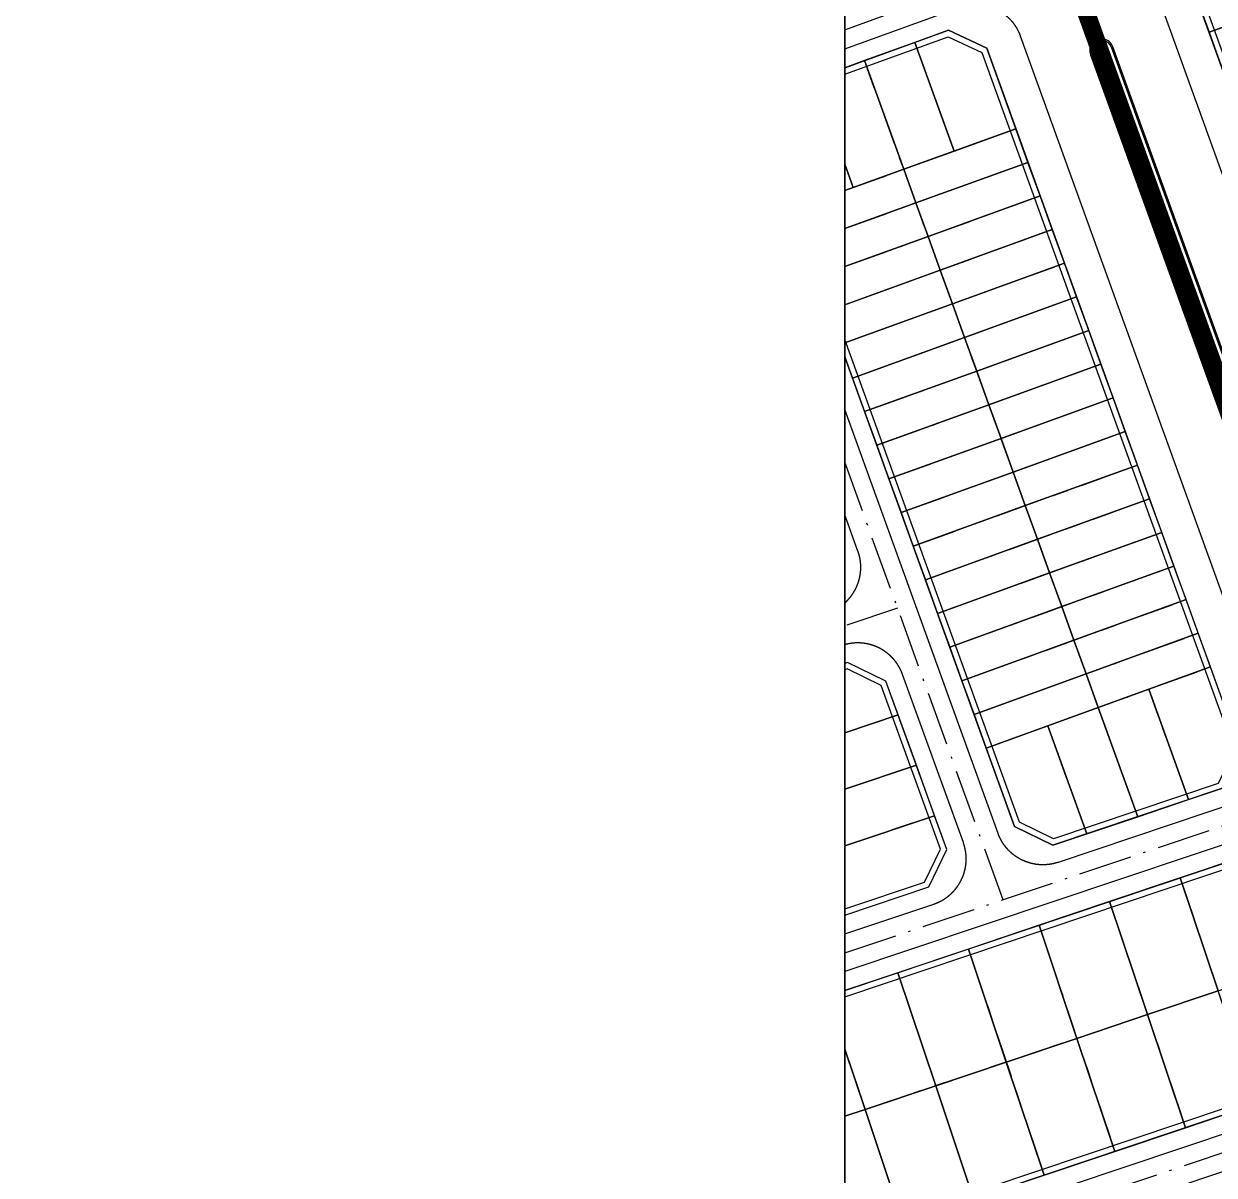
# Model space of a CAD drawing. Header units: millimetres. Extents: x 198719 to 733479478, y 80883 to 2151551233.
# Drawn here: x 568294014 to 568494460, y 2062948398 to 2063142157 of the extents above; entities that cross this region are included whole.
import ezdxf
from ezdxf.xclip import XClip

# ---------------------------------------------------------------- set-up
doc = ezdxf.new("R2010")
doc.units = ezdxf.units.MM
for name, pattern in [('ACAD_ISO10W100', [18.5, 12, -3, 0.5, -3]), ('CENTER', [3, 1.5, -0.5, 0.5, -0.5]), ('HIDDEN', [0.75, 0.5, -0.25])]:
    doc.linetypes.add(name, pattern=pattern)
doc.layers.add('boDnv', color=54, linetype='Continuous', lineweight=25)
doc.layers.add('E- RANH GIOI', color=1, linetype='CENTER', lineweight=13)
for name, color, linetype in [('BoThamCo', 94, 'Continuous'), ('ChiaLo', 128, 'CENTER'), ('datOBt', 42, 'Continuous'), ('datOlienke', 42, 'Continuous'), ('LogDg', 7, 'Continuous'), ('loKBT', 42, 'Continuous'), ('LoLK', 6, 'Continuous'), ('RANHGIOI', 2, 'HIDDEN'), ('TimDg', 222, 'Continuous'), ('ViaHeS', 32, 'Continuous')]:
    doc.layers.add(name, color=color, linetype=linetype)
doc.layers.add('LUOI GIONG', color=160, linetype='Continuous', plot=False)
doc.styles.add('rms', font='romans.shx', dxfattribs={"width": 0.7, "bigfont": 'vns.shx'})
doc.linetypes.add('ADL', pattern='A,0.125,-0.15,["++",rms,S=0.5,R=0,X=0,Y=-0.2245],-1.35,1.125', length=2.75)

# ---------------------------------------------------------------- blocks, each defined once
blk = doc.blocks.new('NEN')
at = {"layer": 'boDnv', "color": 10, "linetype": 'ADL', "ltscale": 0.25}
for points in [[(9.135359026608057, -145.2125740915071), (3.992611098452471, -143.3445766749792), (-37.43428030260839, -28.80586730875075), (-34.86410555709153, -22.83283080765978), (-8.04750639386475, -11.14387365942821), (-2.559041563072242, -13.50553907058202), (37.28898644424044, -123.6789444207679), (34.9153011807939, -130.2138918824494)], [(-60.77620542817749, -174.6962840363849), (-66.48328283778392, -171.9395730136894), (-108.5087204030715, -55.7459795163013), (-105.8590447856113, -50.09356570662931), (-78.42663770995568, -40.17168553941883), (-72.77422390063293, -42.82136115664616), (-30.43689598282799, -159.877281447174), (-33.11021318344865, -165.4117129042279)], [(-89.67376637121197, -148.9833630512003), (-95.38084378070198, -146.2266520287376), (-206.3950256775133, -183.4824662888423), (-209.3962733387016, -189.1747348720673), (-201.4179587080143, -217.2802911808249), (-196.069750179071, -220.1001332369633), (-82.42153299797792, -181.9603496701457), (-79.74821579759009, -176.4259182130918)], [(-181.853756322409, -270.1794337299652), (-187.2019648513524, -267.359591674991), (-195.1802794822725, -239.2540353660006), (-192.1790318209678, -233.5617667827755), (-28.37841806455981, -178.5910852206871), (-22.6713406550698, -181.3477962433826), (-12.74579008203, -208.790351405507), (-15.419107282185, -214.3247828613967)]]:
    blk.add_lwpolyline(points, close=True, dxfattribs=at)
at = {"layer": 'BoThamCo'}
blk.add_lwpolyline([(-54.31267545348965, -43.14741630642675), (-17.61476345011033, -144.6112562210765, 1), (-14.3234282459598, -143.4208308451343), (-51.02134024910629, -41.95699093048461, 1)], format="xyb", close=True, dxfattribs=at)
at = {"layer": 'ChiaLo', "ltscale": 5}
for points in [[(-34.65498923370615, -39.43028678209521), (2.960270242532715, -25.8254253519699)], [(-77.43163273099344, -59.34562783245929), (-84.01952940132469, -41.13115031458437)], [(-46.61859319650102, -170.9998688641936), (-92.48296278342605, -44.19224413670599)], [(-94.35849949531257, -65.46781547600403), (-100.9463961655274, -47.25333795859478)], [(-104.7026958513306, -69.20915236952715), (-67.08743637497537, -55.604290939169)], [(-102.6619666367769, -74.85144129092805), (-65.04670716042165, -61.24657986056991)], [(-100.6212374222232, -80.49373021232896), (-63.00597794586793, -66.88886878197081)], [(-98.58050820766948, -86.13601913372986), (-60.9652487313142, -72.53115770337172)], [(-96.53977899311576, -91.77830805513076), (-58.92451951676048, -78.17344662477262)], [(-94.49904977867845, -97.42059697653167), (-56.88379030220676, -83.81573554617353)], [(-92.45832056412473, -103.0628858979326), (-54.84306108765304, -89.45802446757443)], [(-90.41759134957101, -108.7051748193335), (-52.80233187321573, -95.10031338897534)], [(-88.37686213501729, -114.3474637407344), (-50.7616026585456, -100.7426023103762)], [(-86.33613292046357, -119.9897526621353), (-48.72087344410829, -106.3848912317771)], [(-84.29540370590985, -125.6320415835362), (-46.68014422955457, -112.0271801531781)], [(-82.25467449135613, -131.2743305049371), (-44.63941501488443, -117.6694690748118)], [(-80.2139452768024, -136.916619426338), (-42.59868580033071, -123.3117579962127)], [(-78.17321606224868, -142.5589083477389), (-40.55795658577699, -128.9540469176136)], [(-76.13248684769496, -148.2011972691398), (-38.51722737122327, -134.5963358390145)], [(-74.09175763314124, -153.8434861907735), (-36.47649815678596, -140.2386247604154)], [(-72.05102841870394, -159.4857751119416), (-34.43576894211583, -145.8809136820491)], [(-38.0839416901581, -168.1356817316264), (-44.77996529825032, -149.6222505753394)], [(-86.83021445036866, -153.9052024742123), (-105.4956693626009, -160.1692374779377)], [(-55.15324470284395, -173.8640559967607), (-61.70683206268586, -155.7444382186513)], [(-83.768292275141, -162.3709261207841), (-206.3653325267369, -203.5138907630462)], [(-80.70637009991333, -170.836649767356), (-99.76884481648449, -177.2339226675685)], [(-39.49072838120628, -181.2655120252166), (-26.76445161213633, -219.1870346688665)], [(-51.34120420727413, -185.2424735154491), (-38.61492743820418, -223.163996159099)], [(-63.19168003334198, -189.2194350056816), (-50.46540326415561, -227.1409576495644)], [(-75.04215585929342, -193.1963964961469), (-62.31587909022346, -231.1179191397969)], [(-16.76586655934807, -194.7353593131993), (-192.1493386701914, -253.593191256281)], [(-86.89263168536127, -197.1733579863794), (-74.16635491629131, -235.0948806300294)], [(-98.74310751142912, -201.1503194766119), (-86.01683074235916, -239.0718421204947)]]:
    blk.add_lwpolyline(points, dxfattribs=at)
at = {"layer": 'datOBt'}
blk.add_lwpolyline([(-181.9414583948674, -271.2636760803871), (-188.047049410874, -268.0445042354986), (-196.2516279296251, -239.141878277529), (-192.8768382846611, -232.7411372393835), (-28.31032839010004, -177.5134246945381), (-21.86953038105275, -180.6245475325268), (-11.66220273799263, -208.8461710927077), (-14.70178538945038, -215.1388631225564)], close=True, dxfattribs=at)
at = {"layer": 'datOlienke'}
for points in [[(9.233774805208668, -146.3122462304309), (3.211384859983809, -144.1247369425837), (-38.50920975196641, -28.77398531138897), (-35.62631696776953, -22.0741981244646), (-8.050070708966814, -10.05412209359929), (-1.765962567180395, -12.75814977637492), (38.35264730942436, -123.6796705904417), (35.73147272190545, -130.8959761725273)], [(-60.84429510252085, -175.7739445625339), (-67.28509311180096, -172.6628217245452), (-109.5899848429253, -55.69658228638582), (-106.5886850870447, -49.29406717256643), (-78.3772404800402, -39.09042109944858), (-71.97472536668647, -42.09172085532919), (-29.35330863879062, -159.9331011343747), (-32.3928912904812, -166.2257931653876)], [(-88.87195609719492, -148.2601143403444), (-95.31275410624221, -145.1489915025886), (-207.0928321412066, -182.6618367454503), (-210.4676217861706, -189.0625777835958), (-202.2630432674196, -217.9652037413325), (-196.1574522515293, -221.184375587618), (-81.70421110512689, -182.7744299313053), (-78.66462845343631, -176.4817379005253)]]:
    blk.add_lwpolyline(points, close=True, dxfattribs=at)
at = {"layer": 'LogDg'}
for points in [[(-73.81511023198254, -19.3625989286229), (-99.46119775250554, 51.54471913352609, 0.3917686014176023), (-117.5651573549258, 60.90021599153988), (-143.2215667772107, 53.80481975874864, 0.437020491737337), (-148.6122254465008, 43.37327686231583), (-119.8938030947465, -36.02855418249965, 0.4142135623760829), (-109.6497789133573, -40.83063379139639), (-78.61718984134495, -29.6066231103614, 0.4142135623748005)], [(-9.551515261409804, -7.434165647719055), (-39.86628524912521, -20.64283095952123, 0.3956287128494158), (-44.19376489915885, -30.69785519642755), (-2.58249322057236, -145.7463464725297, 0.4679364043365623), (8.963595709647052, -149.9402258126065), (37.95513723837212, -133.0730460705236, 0.3624568435447342), (41.45515209855512, -123.4372221585363), (1.167108879424632, -12.04724531271495, 0.4330458965175016)], [(-107.6090497013647, -46.47292271349579), (-76.57646062993445, -35.24891203036532, -0.4142135623706253), (-66.33243644866161, -40.0509916394949), (-23.72730616375338, -157.8473425095435, -0.4210431921595205), (-28.70510270516388, -168.1526193243917), (-59.99882489489391, -178.6546388093848, -0.4074167562561199), (-70.06713214400224, -173.791306566447), (-112.4111293100286, -56.71694689546712, -0.4142135623727668)], [(-208.0623059767531, -219.5074608854484, 0.4281041090841263), (-197.8211203168612, -224.9071243177168), (-80.86130635556765, -185.6559851344209, 0.4210431921534849), (-75.88350981415715, -175.3507083195727), (-86.08991706359666, -147.1316294963472, 0.4074167562554098), (-96.15822431270499, -142.2682972536422), (-211.1131659421371, -180.8466111286543, 0.4004581229593852), (-216.2638408946805, -190.6155567541718)], [(-196.8971720847767, -230.9259116225876, 0.4004581229564052), (-202.0478470372036, -240.6948572476394), (-193.8463121196255, -269.5867613784503, 0.4281041090812208), (-183.6051264596172, -274.9864248104859), (-11.01399680587929, -217.0656892824918, 0.4210431921498599), (-6.036200264468789, -206.7604124676436), (-16.24260751355905, -178.5413336462807, 0.4074167562720389), (-26.31091476266738, -173.6780014026444)]]:
    blk.add_lwpolyline(points, format="xyb", close=True, dxfattribs=at)
for points in [[(-54.54777082498185, -43.23244669032283), (-17.84985882195178, -144.6962866047397, 0.9999999999353631), (-14.0883328744676, -143.3358004607726), (-50.78624487749767, -41.87196054635569, 1.000000000064636), (-54.54777082521468, -43.23244669032283)], [(-103.7810229657916, -98.21855954034254, 0.4074167562484949), (-113.8493302149, -93.35522729763761), (-225.3291597991483, -130.7673106354196, 0.4004581229564052), (-230.4798347515753, -140.5362562614027), (-222.27829983423, -169.4281603912823, 0.4281041090864303), (-212.0371141741052, -174.8278238235507), (-98.55241225659847, -136.7429151763208, 0.4210431921553772), (-93.57461571518797, -126.4376383614726), (-103.7810229659081, -98.21855954034254)], [(-126.5328350510681, -295.9160227894317), (-173.9328743155347, -311.8232431884389, 0.4004581229564052), (-179.0835492680781, -321.5921888134908), (-170.6989059868501, -351.1291367486119, 0.4281041090838681), (-151.4966828739271, -361.253505683504), (-48.57093891256955, -326.7121314713731, 0.0088857336748133), (-15.48564216122031, -314.950696724467, 0.2781171583656008), (-2.678135877591558, -298.7497314913198, -0.1470471271748128), (7.848927952232771, -275.0765512213111, 0.2707039578255943), (11.49486528465059, -255.2309965163004), (1.448498387704603, -227.4544036025181, 0.4074167562538942), (-8.61980886128731, -222.5910713605117), (-117.753095144406, -259.2156662903726, 0.4142135623730065), (-125.3116689068265, -274.4100061135832), (-121.4937858761987, -285.7864629076794, -0.4142135623704104), (-126.5328350510681, -295.9160227894317)]]:
    blk.add_lwpolyline(points, format="xyb", dxfattribs=at)
at = {"layer": 'loKBT'}
for points in [[(-21.86953038093634, -180.6245475329924), (-28.31032839010004, -177.5134246945381), (-39.49072838097345, -181.2655120249838), (-33.12758999655489, -200.2262733466923), (-16.76586655934807, -194.7353593134321)], [(-39.49072838120628, -181.2655120249838), (-51.34120420715772, -185.2424735154491), (-44.97806582250632, -204.2032348376233), (-33.12758999643847, -200.2262733473908)], [(-51.3412042070413, -185.2424735154491), (-63.19168003322557, -189.2194350059144), (-56.82854164845776, -208.1801963280886), (-44.97806582250632, -204.203234838089)], [(-63.19168003322557, -189.2194350056816), (-75.042155859177, -193.1963964959141), (-68.67901747440919, -212.1571578178555), (-56.82854164857417, -208.1801963278558)], [(-75.042155859177, -193.1963964961469), (-86.89263168512844, -197.1733579868451), (-80.52949330082629, -216.1341193085536), (-68.67901747452561, -212.1571578183211)], [(-86.89263168524485, -197.1733579861466), (-98.74310751142912, -201.1503194766119), (-92.37996912666131, -220.1110807983205), (-80.5294933009427, -216.134119308088)], [(-98.7431075113127, -201.1503194768447), (-110.5935833376134, -205.1272809670772), (-104.2304449526127, -224.0880422894843), (-92.37996912654489, -220.111080799019)], [(-33.12758999643847, -200.2262733476236), (-44.97806582273915, -204.2032348376233), (-38.61492743808776, -223.1639961586334), (-26.76445161213633, -219.1870346684009)], [(-44.97806582273915, -204.2032348378561), (-56.82854164869059, -208.1801963280886), (-50.46540326415561, -227.1409576493315), (-38.61492743820418, -223.1639961588662)], [(-56.82854164869059, -208.180196327623), (-68.67901747487485, -212.1571578178555), (-62.31587909010705, -231.1179191397969), (-50.46540326427203, -227.1409576495644)], [(-68.67901747464202, -212.1571578180883), (-80.52949330082629, -216.1341193085536), (-74.16635491629131, -235.0948806300294), (-62.31587909010705, -231.117919139564)], [(-80.52949330082629, -216.1341193078551), (-92.37996912712697, -220.1110807985533), (-86.01683074235916, -239.0718421204947), (-74.16635491629131, -235.0948806302622)], [(-92.37996912701055, -220.1110807992518), (-104.2304449524963, -224.0880422894843), (-97.86730656842701, -243.04880361096), (-86.01683074235916, -239.0718421204947)]]:
    blk.add_lwpolyline(points, close=True, dxfattribs=at)
at = {"layer": 'LoLK'}
for points in [[(-30.10542445478495, -19.66772310505621), (-35.62631696742028, -22.0741981244646), (-38.50920975184999, -28.77398531185463), (-34.65498923393898, -39.43028678186238), (-24.31079287768807, -35.68894988880493)], [(-15.8473594954703, -32.62785606691614), (-24.31079287780449, -35.6889498885721), (-34.65498923370615, -39.43028678186238), (-32.61426001903601, -45.07257570372894), (-13.80663028091658, -38.27014498854987)], [(-71.97472536657006, -42.09172085579485), (-78.37724047992378, -39.09042109968141), (-84.01952940109186, -41.13115031388588), (-77.43163273099344, -59.34562783245929), (-67.08743637485895, -55.604290939169)], [(-84.01952940097544, -41.13115031458437), (-92.48296278342605, -44.19224413693883), (-85.8950661130948, -62.40672165434808), (-77.43163273087703, -59.34562783315778)], [(-92.48296278330963, -44.19224413624033), (-100.9463961655274, -47.25333795859478), (-94.35849949519616, -65.46781547623686), (-85.8950661130948, -62.40672165434808)], [(-100.946396165411, -47.25333795859478), (-106.5886850868119, -49.29406717326492), (-109.5899848426925, -55.69658228685148), (-104.7026958515635, -69.20915236952715), (-94.35849949519616, -65.46781547623686)], [(-65.04670716042165, -61.24657986080274), (-67.08743637497537, -55.604290939169), (-85.89506611321121, -62.40672165411524), (-83.8543368986575, -68.04901057598181)], [(-63.00597794598434, -66.88886878173798), (-65.04670716042165, -61.24657986080274), (-83.85433689854108, -68.04901057621464), (-81.8136076843366, -73.69129949691705)], [(-85.89506611321121, -62.40672165434808), (-104.7026958513306, -69.20915236952715), (-102.6619666368933, -74.85144129092805), (-83.8543368986575, -68.04901057551615)], [(-60.96524873143062, -72.53115770337172), (-63.00597794610076, -66.88886878173798), (-81.81360768456943, -73.69129949714988), (-79.77287846966647, -79.33358841831796)], [(-83.85433689877391, -68.04901057574898), (-102.6619666367769, -74.85144129069522), (-100.6212374219904, -80.49373021209612), (-81.81360768422019, -73.69129949691705)], [(-81.81360768445302, -73.69129949691705), (-100.6212374222232, -80.49373021209612), (-98.5805082077859, -86.13601913349703), (-79.77287846978288, -79.33358841855079)], [(-58.92451951664407, -78.17344662500545), (-60.96524873119779, -72.53115770337172), (-79.77287846966647, -79.33358841901645), (-77.73214925534558, -84.97587734018452)], [(-79.77287846966647, -79.33358841855079), (-98.58050820766948, -86.13601913372986), (-96.53977899323218, -91.7783080546651), (-77.73214925546199, -84.97587734018452)], [(-56.88379030220676, -83.81573554640636), (-58.92451951676048, -78.17344662500545), (-77.73214925487991, -84.9758773399517), (-75.69142004079185, -90.6181662613526)], [(-54.84306108753663, -89.45802446780726), (-56.88379030209035, -83.81573554617353), (-75.69142004067544, -90.61816626158543), (-73.65069082612172, -96.26045518321916)], [(-77.73214925487991, -84.9758773399517), (-96.53977899311576, -91.77830805489793), (-94.49904977867845, -97.42059697583318), (-75.69142004079185, -90.6181662613526)], [(-52.80233187321573, -95.1003133887425), (-54.84306108776946, -89.4580244680401), (-73.6506908260053, -96.26045518298633), (-71.60996161145158, -101.9027441048529)], [(-73.65069082635455, -96.2604551827535), (-75.69142004067544, -90.61816626111977), (-94.49904977867845, -97.42059697606601), (-92.45832056424115, -103.0628858974669)], [(-50.76160265889484, -100.7426023103762), (-52.80233187333215, -95.10031338897534), (-71.609961611568, -101.9027441043872), (-69.56923239701428, -107.5450330253225)], [(-73.65069082612172, -96.26045518252067), (-92.45832056412473, -103.0628858974669), (-90.41759134933818, -108.7051748193335), (-71.60996161133517, -101.9027441050857)], [(-48.72087344422471, -106.3848912317771), (-50.76160265889484, -100.7426023103762), (-69.56923239678144, -107.5450330253225), (-67.5285031828098, -113.1873219469562)], [(-71.60996161133517, -101.9027441046201), (-90.41759134968743, -108.7051748191006), (-88.3768621351337, -114.3474637407344), (-69.56923239689786, -107.5450330255553)], [(-69.56923239678144, -107.5450330255553), (-88.37686213490088, -114.3474637409672), (-86.33613292081282, -119.9897526619025), (-67.52850318246055, -113.187321947189)], [(-46.68014422967099, -112.0271801527124), (-48.72087344399188, -106.3848912315443), (-67.52850318257697, -113.1873219467234), (-65.48777396802325, -118.82961086859)], [(-67.52850318257697, -113.187321947189), (-86.33613292057998, -119.9897526616696), (-84.29540370602626, -125.6320415830705), (-65.48777396779042, -118.8296108688228)], [(-44.63941501500085, -117.669469074579), (-46.68014422955457, -112.0271801529452), (-65.48777396802325, -118.8296108683571), (-63.4470447532367, -124.4718997899909)], [(-42.59868580056354, -123.3117579959799), (-44.63941501488443, -117.6694690748118), (-63.44704475358594, -124.4718997899909), (-61.40631553914864, -130.1141887111589)], [(-65.48777396779042, -118.82961086859), (-84.29540370590985, -125.6320415833034), (-82.25467449123971, -131.2743305051699), (-63.4470447532367, -124.4718997899909)], [(-40.55795658566058, -128.9540469178464), (-42.5986858002143, -123.3117579959799), (-61.40631553891581, -130.1141887109261), (-59.36558632412925, -135.7564776330255)], [(-63.44704475346953, -124.4718997902237), (-82.25467449147254, -131.2743305047043), (-80.21394527691882, -136.9166194258723), (-61.40631553914864, -130.1141887109261)], [(-38.51722737157252, -134.5963358392473), (-40.55795658624265, -128.9540469180793), (-59.36558632424567, -135.7564776330255), (-57.32485710980836, -141.3987665537279)], [(-59.36558632412925, -135.7564776330255), (-61.40631553891581, -130.1141887111589), (-80.21394527703524, -136.9166194261052), (-78.17321606248152, -142.5589083477389)], [(-59.36558632412925, -135.7564776327927), (-78.1732160623651, -142.5589083477389), (-76.1324868479278, -148.2011972684413), (-57.32485710969195, -141.3987665541936)], [(-36.47649815678596, -140.2386247608811), (-38.51722737168893, -134.5963358392473), (-57.32485710980836, -141.3987665539607), (-55.28412789560389, -147.0410554753616)], [(-57.32485710980836, -141.3987665541936), (-76.1324868479278, -148.201197268907), (-74.09175763349049, -153.8434861905407), (-55.28412789537106, -147.0410554758273)], [(-36.47649815690238, -140.2386247606482), (-55.28412789537106, -147.0410554755945), (-53.24339868070092, -152.6833443972282), (-44.77996529848315, -149.6222505748738), (-34.43576894223224, -145.8809136818163)], [(-88.87195609707851, -148.2601143405773), (-95.31275410635862, -145.1489915023558), (-108.9953954737866, -149.7408187510446), (-105.4956693623681, -160.1692374784034), (-86.83021445025224, -153.9052024739794)], [(-55.28412789513823, -147.0410554753616), (-74.09175763325766, -153.8434861905407), (-72.05102841858752, -159.485775111476), (-61.70683206280228, -155.7444382184185), (-53.24339868081734, -152.6833443969954)], [(-34.43576894199941, -145.8809136820491), (-44.77996529836673, -149.6222505751066), (-38.08394169004168, -168.1356817309279), (-32.3928912904812, -166.2257931658532), (-29.35330863879062, -159.9331011355389)], [(-44.77996529836673, -149.6222505755723), (-53.24339868046809, -152.6833443972282), (-46.61859319661744, -170.9998688639607), (-38.08394168980885, -168.1356817311607)], [(-53.24339868046809, -152.6833443969954), (-61.70683206256945, -155.7444382184185), (-55.15324470284395, -173.8640559962951), (-46.61859319673385, -170.9998688637279)], [(-86.83021445036866, -153.9052024742123), (-105.4956693622516, -160.1692374781705), (-102.6322570894845, -168.7015800720546), (-83.768292275141, -162.3709261205513)], [(-61.70683206233662, -155.7444382188842), (-72.05102841882035, -159.4857751119416), (-67.28509311156813, -172.6628217233811), (-60.84429510287009, -175.7739445627667), (-55.15324470272753, -173.8640559967607)], [(-83.76829227502458, -162.3709261205513), (-102.6322570894845, -168.7015800725203), (-99.76884481601883, -177.2339226675685), (-80.70637009991333, -170.8366497671232)], [(-78.66462845331989, -176.481737900991), (-80.70637010002974, -170.836649767356), (-99.76884481636807, -177.2339226675685), (-96.26911870506592, -187.6623413946945), (-81.70421110489406, -182.7744299310725)]]:
    blk.add_lwpolyline(points, close=True, dxfattribs=at)
at = {"layer": 'RANHGIOI', "color": 5, "ltscale": 20, "const_width": 3}
blk.add_lwpolyline([(77.12641439645085, -402.7222436082084), (-90.74293923878577, 62.0928016861435)], dxfattribs=at)
at = {"layer": 'TimDg', "linetype": 'ACAD_ISO10W100', "ltscale": 0.75}
for points in [[(80.71024811756797, -412.7407079888508), (34.27783704386093, -282.9407527891453), (-103.1383642241126, 96.99300055368803), (-128.2290925632697, 173.8266486825887)], [(-69.2329716536915, -184.9180030110292), (-156.4988483571215, 56.35814760858193)], [(-118.9736106575001, -47.39311514468864), (-58.78919549565762, -25.62533685611561)], [(-86.92407755495515, -136.0049330538604), (-224.8624658230692, -182.2963787501212)], [(9.14898940443527, -213.4635200267658), (-342.0890985192964, -331.337297426071)]]:
    blk.add_lwpolyline(points, dxfattribs=at)
blk.add_lwpolyline([(-358.6332583188778, -282.0393179897219), (-15.31849009322468, -166.8245677698869, 0.05082929117719046), (-9.77680878690444, -164.3141193853226), (222.7352653577691, -29.03938956279308)], format="xyb", dxfattribs=at)
at = {"layer": 'ViaHeS'}
for points in [[(9.233774805208668, -146.3122462304309), (3.211384859983809, -144.1247369425837), (-38.50920975196641, -28.77398531138897), (-35.62631696776953, -22.0741981244646), (-8.050070708966814, -10.05412209359929), (-1.765962567180395, -12.75814977637492), (38.35264730942436, -123.6796705904417), (35.73147272190545, -130.8959761725273)], [(-60.84429510252085, -175.7739445625339), (-67.28509311180096, -172.6628217245452), (-109.5899848429253, -55.69658228638582), (-106.5886850870447, -49.29406717256643), (-78.3772404800402, -39.09042109944858), (-71.97472536668647, -42.09172085532919), (-29.35330863879062, -159.9331011343747), (-32.3928912904812, -166.2257931653876)], [(-88.87195609719492, -148.2601143403444), (-95.31275410624221, -145.1489915025886), (-207.0928321412066, -182.6618367454503), (-210.4676217861706, -189.0625777835958), (-202.2630432674196, -217.9652037413325), (-196.1574522515293, -221.184375587618), (-81.70421110512689, -182.7744299313053), (-78.66462845343631, -176.4817379005253)], [(-181.9414583948674, -271.2636760803871), (-188.047049410874, -268.0445042354986), (-196.2516279296251, -239.141878277529), (-192.8768382846611, -232.7411372393835), (-28.31032839010004, -177.5134246945381), (-21.86953038105275, -180.6245475325268), (-11.66220273799263, -208.8461710927077), (-14.70178538945038, -215.1388631225564)]]:
    blk.add_lwpolyline(points, close=True, dxfattribs=at)
blk = doc.blocks.new('NEN I02')
at = {"layer": 'datOlienke'}
blk.add_lwpolyline([(4.10543775325641, 4.919324992923066), (-6.984919309616089e-10, 0), (-122.6637840473559, 4.656612873077393e-10), (-127.9836059629451, 4.989760910626501), (-129.907787705306, 35.01023909030482), (-125.2276096204296, 40.00000000046566), (-7.2738617437426, 40.00000000046566), (-1.37929949676618, 35.08067500730976)], close=True, dxfattribs=at)
at = {"layer": 'LoLK'}
for points in [[(-125.2276096208952, 40.00000000023283), (-129.9077877048403, 35.01023909077048), (-129.5225575875957, 29.00000000046566), (-111.3318920235615, 29.00000000069849), (-111.3318920235615, 40.00000000046566)], [(-105.3318920237944, 40.00000000069849), (-111.3318920233287, 40.00000000046566), (-111.3318920235615, 29.00000000069849), (-111.3318920237944, 20.00000000069849), (-105.3318920230959, 20.00000000046566)], [(-99.33189202379435, 40.00000000093132), (-105.3318920237944, 40.00000000046566), (-105.3318920235615, 20.00000000069849), (-99.33189202356152, 20.00000000046566)], [(-93.33189202356152, 40.00000000046566), (-99.33189202426001, 40.00000000093132), (-99.33189202379435, 20.00000000046566), (-93.33189202332869, 20.00000000046566)], [(-87.33189202332869, 40.00000000069849), (-93.33189202379435, 40.00000000046566), (-93.33189202332869, 20.00000000046566), (-87.33189202379435, 20.00000000046566)], [(-81.33189202332869, 40.00000000046566), (-87.33189202332869, 40.00000000046566), (-87.33189202379435, 20.00000000046566), (-81.33189202309586, 20.00000000023283)], [(-75.33189202402718, 40.00000000046566), (-81.33189202332869, 40.00000000046566), (-81.33189202332869, 20.00000000046566), (-75.33189202356152, 20)], [(-69.33189202332869, 40.00000000046566), (-75.33189202449284, 40.00000000069849), (-75.33189202379435, 20.00000000046566), (-69.33189202356152, 20.00000000023283)], [(-63.33189202379435, 40.00000000046566), (-69.33189202332869, 40.00000000046566), (-69.33189202356152, 20.00000000023283), (-63.33189202332869, 20.00000000046566)], [(-57.33189202332869, 40.00000000046566), (-63.33189202379435, 40.00000000046566), (-63.33189202332869, 20.00000000046566), (-57.33189202356152, 20)], [(-51.33189202332869, 40.00000000046566), (-57.33189202286303, 40.00000000046566), (-57.33189202332869, 20.00000000023283), (-51.33189202379435, 20.00000000046566)], [(-45.33189202332869, 40.00000000046566), (-51.33189202356152, 40), (-51.33189202379435, 20.00000000069849), (-45.33189202379435, 20.00000000046566)], [(-39.33189202356152, 40.00000000046566), (-45.33189202332869, 40.00000000046566), (-45.33189202379435, 20), (-39.33189202332869, 20)], [(-33.33189202379435, 40.00000000046566), (-39.33189202332869, 40.00000000046566), (-39.33189202286303, 20.00000000023283), (-33.33189202402718, 20.00000000046566)], [(-27.33189202379435, 40.00000000046566), (-33.33189202356152, 40.00000000046566), (-33.33189202449284, 20), (-27.33189202402718, 20)], [(-21.33189202379435, 40.00000000046566), (-27.33189202379435, 40.00000000046566), (-27.33189202379435, 20), (-21.33189202379435, 19.99999999976717)], [(-15.33189202402718, 40.00000000046566), (-21.33189202379435, 40.00000000023283), (-21.33189202332869, 20), (-15.33189202402718, 20)], [(-7.273861743276939, 40.00000000046566), (-15.33189202379435, 40.00000000046566), (-15.33189202356152, 29), (-0.2735497639514506, 29), (-1.379299496300519, 35.08067500707693)], [(-129.5225575878285, 29.00000000046566), (-128.9456968335435, 20.00000000046566), (-111.3318920235615, 20.00000000046566), (-111.3318920235615, 29.00000000069849)], [(-15.33189202379435, 29), (-15.33189202402718, 20), (1.363069128012285, 20), (-0.2735497637186199, 29)], [(-128.9456968335435, 20.00000000046566), (-128.368836079957, 11.00000000046566), (-111.3318920237944, 11.00000000046566), (-111.3318920233287, 20.00000000046566)], [(-111.3318920235615, 20.00000000069849), (-111.3318920237944, 11.00000000046566), (-111.3318920237944, 4.656612873077393e-10), (-105.3318920233287, 4.656612873077393e-10), (-105.3318920233287, 20.00000000046566)], [(-105.331892022863, 20.00000000069849), (-105.3318920237944, 9.313225746154785e-10), (-99.33189202379435, 9.313225746154785e-10), (-99.33189202309586, 20.00000000046566)], [(-99.33189202309586, 20.00000000046566), (-99.33189202402718, 9.313225746154785e-10), (-93.33189202332869, 6.984919309616089e-10), (-93.33189202332869, 20.00000000046566)], [(-87.33189202379435, 20.00000000046566), (-93.33189202356152, 20.00000000046566), (-93.33189202309586, 6.984919309616089e-10), (-87.33189202379435, 9.313225746154785e-10)], [(-87.33189202379435, 20.00000000046566), (-87.33189202356152, 4.656612873077393e-10), (-81.33189202309586, 4.656612873077393e-10), (-81.33189202309586, 20.00000000046566)], [(-81.33189202309586, 20.00000000046566), (-81.33189202309586, 4.656612873077393e-10), (-75.33189202356152, 4.656612873077393e-10), (-75.33189202309586, 20.00000000023283)], [(-69.33189202309586, 20.00000000023283), (-75.33189202309586, 20.00000000023283), (-75.33189202379435, 4.656612873077393e-10), (-69.33189202402718, 6.984919309616089e-10)], [(-63.33189202309586, 20.00000000023283), (-69.3318920226302, 20), (-69.33189202379435, 2.328306436538696e-10), (-63.33189202309586, 0)], [(-63.33189202286303, 20.00000000046566), (-63.3318920226302, 2.328306436538696e-10), (-57.33189202379435, 2.328306436538696e-10), (-57.33189202379435, 20.00000000046566)], [(-57.33189202379435, 20.00000000046566), (-57.33189202379435, 4.656612873077393e-10), (-51.33189202402718, 4.656612873077393e-10), (-51.33189202379435, 20.00000000046566)], [(-51.33189202356152, 20.00000000046566), (-51.33189202426001, 6.984919309616089e-10), (-45.33189202356152, 4.656612873077393e-10), (-45.33189202356152, 20.00000000046566)], [(-45.33189202309586, 20), (-45.33189202379435, 4.656612873077393e-10), (-39.33189202332869, 2.328306436538696e-10), (-39.33189202309586, 20)], [(-39.33189202286303, 20.00000000023283), (-39.33189202332869, 4.656612873077393e-10), (-33.33189202402718, 2.328306436538696e-10), (-33.33189202379435, 20.00000000023283)], [(-33.33189202402718, 20), (-33.33189202402718, 2.328306436538696e-10), (-27.33189202402718, 4.656612873077393e-10), (-27.33189202426001, 20)], [(-21.33189202309586, 20), (-27.33189202402718, 20), (-27.33189202449284, 4.656612873077393e-10), (-21.33189202379435, 4.656612873077393e-10)], [(-21.33189202332869, 20), (-21.33189202379435, 4.656612873077393e-10), (-15.33189202426001, 2.328306436538696e-10), (-15.33189202426001, 20)], [(-15.33189202426001, 20), (-15.33189202379435, 11), (2.999688020441681, 11), (1.363069128245115, 20)], [(-128.3688360797241, 11.00000000046566), (-127.9836059629451, 4.989760911092162), (-122.6637840468902, 4.656612873077393e-10), (-111.3318920240272, 4.656612873077393e-10), (-111.3318920233287, 11.00000000046566)], [(-15.33189202426001, 11), (-15.33189202426001, 4.656612873077393e-10), (0, 0), (4.10543775325641, 4.919324992923066), (2.999688020208851, 11)]]:
    blk.add_lwpolyline(points, close=True, dxfattribs=at)

msp = doc.modelspace()

# ---------------------------------------------------------------- block references
at = {"layer": 'boDnv'}
ref = msp.add_blockref('NEN', (568528363.8567848, 2063180298.707878, 0.2756072640632745), dxfattribs=dict(at, xscale=1003.354102868895, yscale=1003.354102868895, zscale=1003.354102868895))
XClip(ref).set_block_clipping_path([(-95.77481627091765, -416.208287460031), (596.8422356523806, 169.55073936795816)])

# ---------------------------------------------------------------- next in the draw order: linework, layer by layer
at = {"layer": 'E- RANH GIOI'}
msp.add_lwpolyline([(568432267.8013115, 2063350418.13752), (569127177.6285877, 2063350418.13752), (569127177.6285877, 2062762666.469887), (568432267.8013115, 2062762666.469887)], close=True, dxfattribs=at)
at = {"layer": 'LUOI GIONG'}
msp.add_lwpolyline([(568432267.8013116, 2063350828.100803), (569127177.6285881, 2063350828.100803), (569127177.6285881, 2062762666.469886), (568432267.8013116, 2062762666.469886)], close=True, dxfattribs=at)

# ---------------------------------------------------------------- next in the draw order: block references
at = {"layer": 'LoLK', "xscale": 1003.354102864209, "yscale": 1003.354102864209, "zscale": 1003.354102864209, "rotation": 289.8842788558368}
msp.add_blockref('NEN I02', (568531586.01296, 2063035690.561742, 0.2756072640632745), dxfattribs=at)

doc.saveas('drawing.dxf')
